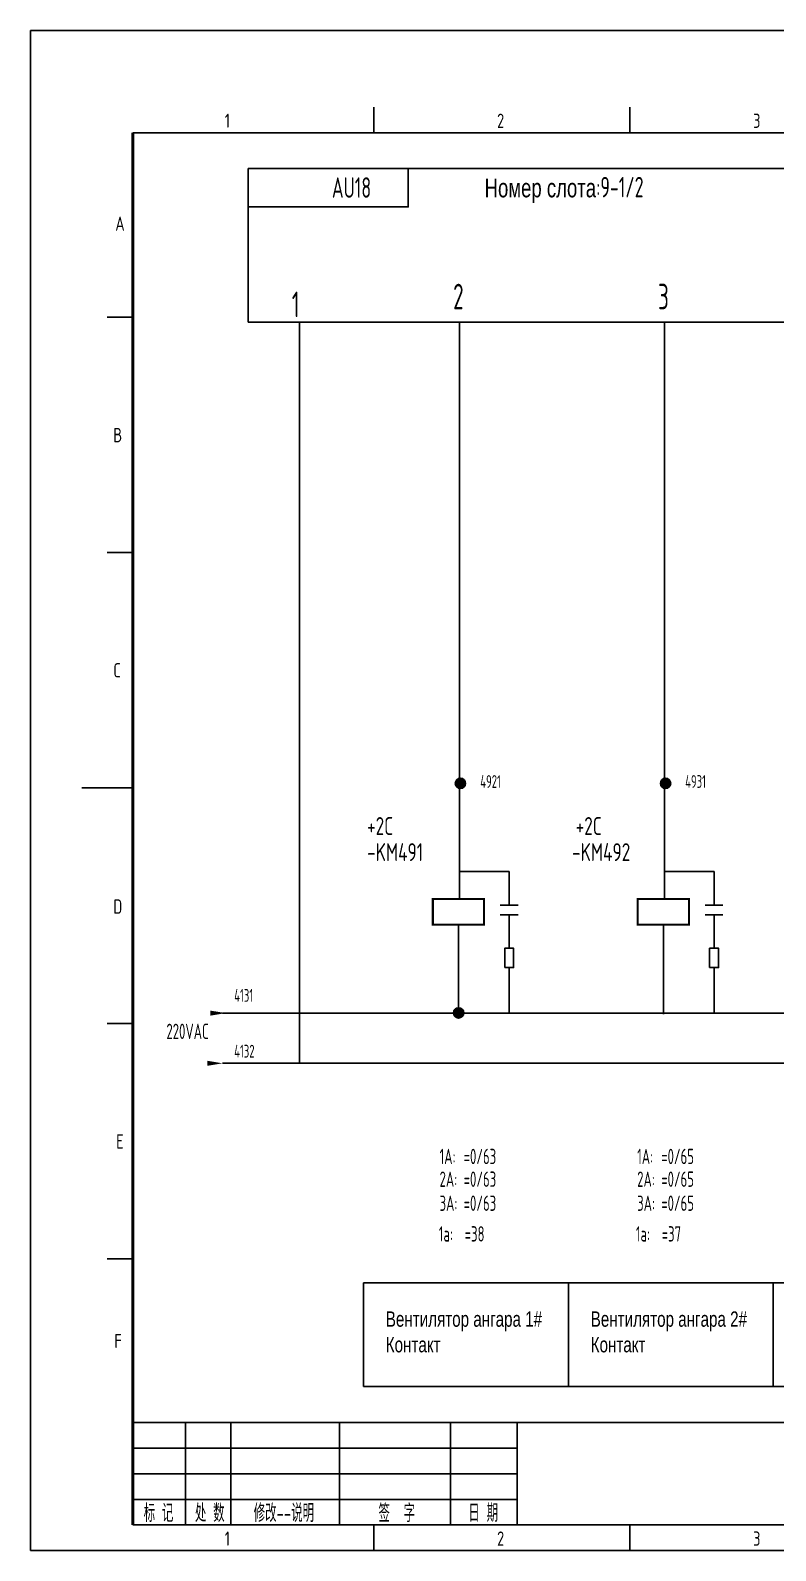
# Model space of a CAD drawing. Extents: x 590 to 9605, y -3741 to 975.
# Drawn here: x 4693.2 to 4838.6, y -1946.5 to -1649.5 of the extents above; entities that cross this region are included whole.
import ezdxf
from ezdxf.enums import TextEntityAlignment as Align

# ---------------------------------------------------------------- set-up
doc = ezdxf.new("R2010")
doc.units = 0
doc.header["$LTSCALE"] = 2
doc.header["$MEASUREMENT"] = 0
for name, pattern in [('DASHED2', [0.375, 0.25, -0.125]), ('DIVIDE', [1.25, 0.5, -0.25, 0, -0.25, 0, -0.25]), ('HIDDEN', [0.375, 0.25, -0.125])]:
    doc.linetypes.add(name, pattern=pattern)
doc.layers.get('0').update_dxf_attribs({"linetype": 'CONTINUOUS'})
doc.layers.add('CONTINUOUS', color=7, linetype='CONTINUOUS')
doc.layers.add('DIVIDE', color=1, linetype='DIVIDE')
doc.styles.add('ROMAN', font='ROMANC.shx', dxfattribs={"width": 0.7, "height": 0.7})
doc.styles.add('ROMANS', font='romans', dxfattribs={"width": 0.67, "bigfont": 'hzlib'})
doc.styles.get("Standard").update_dxf_attribs({"font": 'isocp.shx', "width": 0.707, "bigfont": 'dfst.shx'})

msp = doc.modelspace()

# ---------------------------------------------------------------- hatches: boundary and pattern name
at = {"linetype": 'HIDDEN'}
h = msp.add_hatch(color=0, dxfattribs=at)
edge = h.paths.add_edge_path()
edge.add_arc((4777.12, -1796.61), 1, 0, 360)
h = msp.add_hatch(color=0, dxfattribs=at)
edge = h.paths.add_edge_path()
edge.add_arc((4817.16, -1796.61), 1, 0, 360)
h = msp.add_hatch(color=0, dxfattribs=at)
edge = h.paths.add_edge_path()
edge.add_arc((4776.77, -1841.46), 1, 0, 360)

# ---------------------------------------------------------------- linework, layer by layer
for p, q in [((4786.63, -1813.83), (4776.91, -1813.83)), ((4786.63, -1820.38), (4786.63, -1813.83)), ((4826.63, -1813.83), (4816.91, -1813.83)), ((4826.63, -1820.38), (4826.63, -1813.83)), ((4786.63, -1822.31), (4786.63, -1828.83)), ((4826.63, -1822.31), (4826.63, -1828.83)), ((4786.63, -1832.6), (4786.63, -1841.6)), ((4826.63, -1832.6), (4826.63, -1841.6))]:
    msp.add_line(p, q)
at = {"color": 6}
for p, q in [((4758.19, -1894.17), (5078.19, -1894.17)), ((4758.19, -1914.43), (4758.19, -1894.17)), ((4798.19, -1914.43), (4798.19, -1894.17)), ((4838.19, -1914.43), (4838.19, -1894.17)), ((4798.19, -1914.43), (4798.19, -1897.24)), ((4838.19, -1914.43), (4838.19, -1897.24)), ((5078.19, -1914.43), (4758.19, -1914.43))]:
    msp.add_line(p, q, dxfattribs=at)
for points in [[(4735.69, -1676.5), (4766.94, -1676.5), (4766.94, -1684), (4735.69, -1684)], [(4785.76, -1832.6), (4787.5, -1832.6), (4787.5, -1828.83), (4785.76, -1828.83)], [(4825.76, -1832.6), (4827.5, -1832.6), (4827.5, -1828.83), (4825.76, -1828.83)]]:
    msp.add_lwpolyline(points, close=True)
at = {"color": 6, "const_width": 0.4}
for points in [[(4771.73, -1819.19), (4781.73, -1819.19), (4781.73, -1824.19), (4771.73, -1824.19), (4771.73, -1819.19)], [(4811.73, -1819.19), (4821.73, -1819.19), (4821.73, -1824.19), (4811.73, -1824.19), (4811.73, -1819.19)]]:
    msp.add_lwpolyline(points, dxfattribs=at)
at = {"layer": 'CONTINUOUS', "color": 3}
for p, q in [((5113.19, -1649.5), (4693.19, -1649.5)), ((4693.19, -1649.5), (4693.19, -1946.5)), ((4693.19, -1946.5), (5113.19, -1946.5))]:
    msp.add_line(p, q, dxfattribs=at)
at = {"layer": 'CONTINUOUS', "linetype": 'Continuous'}
for p, q in [((4760.19, -1669.5), (4760.19, -1664.5)), ((4810.19, -1669.5), (4810.19, -1664.5)), ((4708.19, -1705.5), (4713.19, -1705.5)), ((4708.19, -1751.5), (4713.19, -1751.5)), ((4703.19, -1797.5), (4713.19, -1797.5)), ((4708.19, -1843.5), (4713.19, -1843.5)), ((4708.19, -1889.5), (4713.19, -1889.5)), ((4713.19, -1921.5), (5108.19, -1921.5)), ((4723.47, -1941.5), (4723.47, -1921.5)), ((4732.29, -1941.5), (4732.29, -1921.5)), ((4753.53, -1921.5), (4753.53, -1941.5)), ((4775.19, -1921.5), (4775.19, -1941.5)), ((4788.19, -1941.5), (4788.19, -1921.5)), ((4713.19, -1926.5), (4788.19, -1926.5)), ((4713.19, -1931.5), (4788.19, -1931.5)), ((4713.19, -1936.5), (4788.19, -1936.5)), ((4760.19, -1946.5), (4760.19, -1941.5)), ((4810.19, -1946.5), (4810.19, -1941.5))]:
    msp.add_line(p, q, dxfattribs=at)
at = {"layer": 'CONTINUOUS'}
for p, q in [((4713.19, -1669.5), (5108.19, -1669.5)), ((4735.69, -1676.5), (5095.69, -1676.5)), ((4735.69, -1706.5), (4735.69, -1676.5)), ((4735.69, -1706.5), (5095.69, -1706.5)), ((4776.94, -1716.5), (4776.94, -1706.5)), ((4776.94, -1716.5), (4776.94, -1706.5)), ((4816.94, -1716.5), (4816.94, -1706.5)), ((4776.94, -1716.5), (4776.94, -1819)), ((4816.94, -1716.5), (4816.94, -1819)), ((4784.89, -1820.38), (4788.36, -1820.38)), ((4824.89, -1820.38), (4828.36, -1820.38)), ((4784.89, -1822.31), (4788.36, -1822.31)), ((4824.89, -1822.31), (4828.36, -1822.31)), ((4730.69, -1841.5), (5096.94, -1841.5)), ((4730.69, -1851.3), (5096.94, -1851.3)), ((4713.19, -1941.5), (5108.19, -1941.5))]:
    msp.add_line(p, q, dxfattribs=at)
at = {"layer": 'CONTINUOUS', "lineweight": 50}
msp.add_line((4713.19, -1669.5), (4713.19, -1941.5), dxfattribs=at)
at = {"layer": 'CONTINUOUS', "color": 1}
msp.add_line((4745.69, -1851.3), (4745.69, -1706.5), dxfattribs=at)
at = {"layer": 'CONTINUOUS', "color": 6}
for p, q in [((4771.73, -1819.19), (4771.73, -1824.19)), ((4781.73, -1819.19), (4771.73, -1819.19)), ((4771.73, -1819.19), (4771.73, -1824.19)), ((4781.73, -1819.19), (4771.73, -1819.19)), ((4781.73, -1819.19), (4771.73, -1819.19)), ((4771.73, -1819.19), (4771.73, -1824.19)), ((4781.73, -1824.19), (4781.73, -1819.19)), ((4781.73, -1824.19), (4781.73, -1819.19)), ((4781.73, -1824.19), (4781.73, -1819.19)), ((4821.73, -1819.19), (4811.73, -1819.19)), ((4821.73, -1819.19), (4811.73, -1819.19)), ((4821.73, -1819.19), (4811.73, -1819.19)), ((4811.73, -1819.19), (4811.73, -1824.19)), ((4811.73, -1819.19), (4811.73, -1824.19)), ((4811.73, -1819.19), (4811.73, -1824.19)), ((4821.73, -1824.19), (4821.73, -1819.19)), ((4821.73, -1824.19), (4821.73, -1819.19)), ((4821.73, -1824.19), (4821.73, -1819.19)), ((4771.73, -1824.19), (4776.73, -1824.19)), ((4771.73, -1824.19), (4776.73, -1824.19)), ((4771.73, -1824.19), (4776.73, -1824.19)), ((4776.73, -1824.19), (4781.73, -1824.19)), ((4776.73, -1824.19), (4781.73, -1824.19)), ((4776.73, -1824.19), (4781.73, -1824.19)), ((4776.73, -1841.69), (4776.73, -1824.19)), ((4811.73, -1824.19), (4816.73, -1824.19)), ((4811.73, -1824.19), (4816.73, -1824.19)), ((4811.73, -1824.19), (4816.73, -1824.19)), ((4816.73, -1824.19), (4821.73, -1824.19)), ((4816.73, -1824.19), (4821.73, -1824.19)), ((4816.73, -1824.19), (4821.73, -1824.19)), ((4816.73, -1841.69), (4816.73, -1824.19))]:
    msp.add_line(p, q, dxfattribs=at)
at = {"layer": 'CONTINUOUS'}
for centre in [(4777.12, -1796.61), (4817.16, -1796.61), (4776.77, -1841.46)]:
    msp.add_circle(centre, 1, dxfattribs=at)
at = {"layer": 'DIVIDE', "color": 6}
for points in [[(4728.29, -1841), (4728.29, -1842), (4731.29, -1841.5)], [(4727.69, -1850.8), (4727.69, -1851.8), (4730.69, -1851.3)]]:
    msp.add_solid(points, dxfattribs=at)

# ---------------------------------------------------------------- texts
at = {"layer": 'CONTINUOUS', "linetype": 'Continuous', "style": 'ROMAN', "width": 0.7}
for s, p in [('1', (4731.12, -1668.56)), ('2', (4784.27, -1668.56)), ('3', (4834.25, -1668.56)), ('A', (4709.75, -1688.65)), ('B', (4709.36, -1729.97)), ('C', (4709.36, -1775.91)), ('D', (4709.36, -1822.08)), ('E', (4709.92, -1867.97)), ('F', (4709.57, -1906.97)), ('1', (4731.12, -1945.56)), ('2', (4784.27, -1945.56)), ('3', (4834.25, -1945.56))]:
    msp.add_text(s, height=2.8, dxfattribs=at).set_placement(p)
at = {"layer": 'CONTINUOUS', "color": 0, "width": 0.707}
msp.add_text('AU18', height=4, dxfattribs=at).set_placement((4752.03, -1682.21))
at = {"layer": 'CONTINUOUS', "color": 1, "width": 0.67}
for s, height, p in [('1', 5, (4744.21, -1705.54)), ('2', 5, (4775.69, -1704)), ('3', 5, (4815.69, -1704)), ('4131', 2.5, (4732.97, -1839.28)), ('220VAC', 3, (4719.73, -1846.56)), ('4132', 2.5, (4732.96, -1850.18))]:
    msp.add_text(s, height=height, dxfattribs=at).set_placement(p)
at = {"layer": 'CONTINUOUS', "color": 7, "width": 0.67}
for s, p in [('4921', (4780.99, -1797.5)), ('4931', (4820.99, -1797.5))]:
    msp.add_text(s, height=2.5, dxfattribs=at).set_placement(p)
at = {"layer": 'CONTINUOUS', "color": 6, "style": 'ROMANS', "width": 0.67}
for s, p in [('+2C', (4758.9, -1806.69)), ('+2C', (4799.62, -1806.69)), ('-KM491', (4758.9, -1811.79)), ('-KM492', (4798.9, -1811.79))]:
    msp.add_text(s, height=3.5, dxfattribs=at).set_placement(p)
at = {"layer": 'CONTINUOUS', "color": 6, "width": 0.67}
for s, p in [('1A:', (4773.05, -1871)), ('=0/63', (4777.76, -1871)), ('1A:', (4811.62, -1871)), ('=0/65', (4816.33, -1871)), ('2A:', (4773.05, -1875.44)), ('=0/63', (4777.76, -1875.44)), ('2A:', (4811.62, -1875.44)), ('=0/65', (4816.33, -1875.44)), ('3A:', (4773.05, -1880.14)), ('=0/63', (4777.76, -1880.14)), ('3A:', (4811.62, -1880.14)), ('=0/65', (4816.33, -1880.14)), ('1a:  =38', (4772.9, -1886.13)), ('1a:  =37', (4811.36, -1886.13))]:
    msp.add_text(s, height=3, dxfattribs=at).set_placement(p)
at = {"layer": 'CONTINUOUS', "width": 0.67}
for s, p in [('标 记', (4718.19, -1939)), ('处 数', (4728.19, -1939)), ('修改--说明', (4742.66, -1939)), ('签  字', (4764.69, -1939)), ('日 期', (4781.56, -1939))]:
    msp.add_text(s, height=3.5, dxfattribs=at).set_placement(p, align=Align.MIDDLE)
at = {"layer": 'CONTINUOUS', "color": 1, "insert": (4780.22, -1680.67), "char_height": 4, "width": 130, "attachment_point": 4}
msp.add_mtext(' {\\fArial|b0|i0|c204|p34;\\H0.9167x;Номер слота}:9-1/2', dxfattribs=at)
at = {"layer": 'CONTINUOUS', "linetype": 'DASHED2', "ltscale": 2, "char_height": 3, "attachment_point": 1}
for s, insert, width in [('{\\fArial|b0|i0|c204|p34;\\C6;Вентилятор ангара 1#\\fArial|b0|i0|c0|p34;\\P\\fArial|b0|i0|c204|p34;Контакт }', (4762.55, -1899.77), 30.2898), ('{\\fArial|b0|i0|c204|p34;\\C6;Вентилятор ангара \\fArial|b0|i0|c0|p34;2\\fArial|b0|i0|c204|p34;#\\fArial|b0|i0|c0|p34;\\P\\fArial|b0|i0|c204|p34;Контакт }', (4802.55, -1899.77), 31.7384)]:
    msp.add_mtext(s, dxfattribs=dict(at, insert=insert, width=width))

doc.saveas('drawing.dxf')
